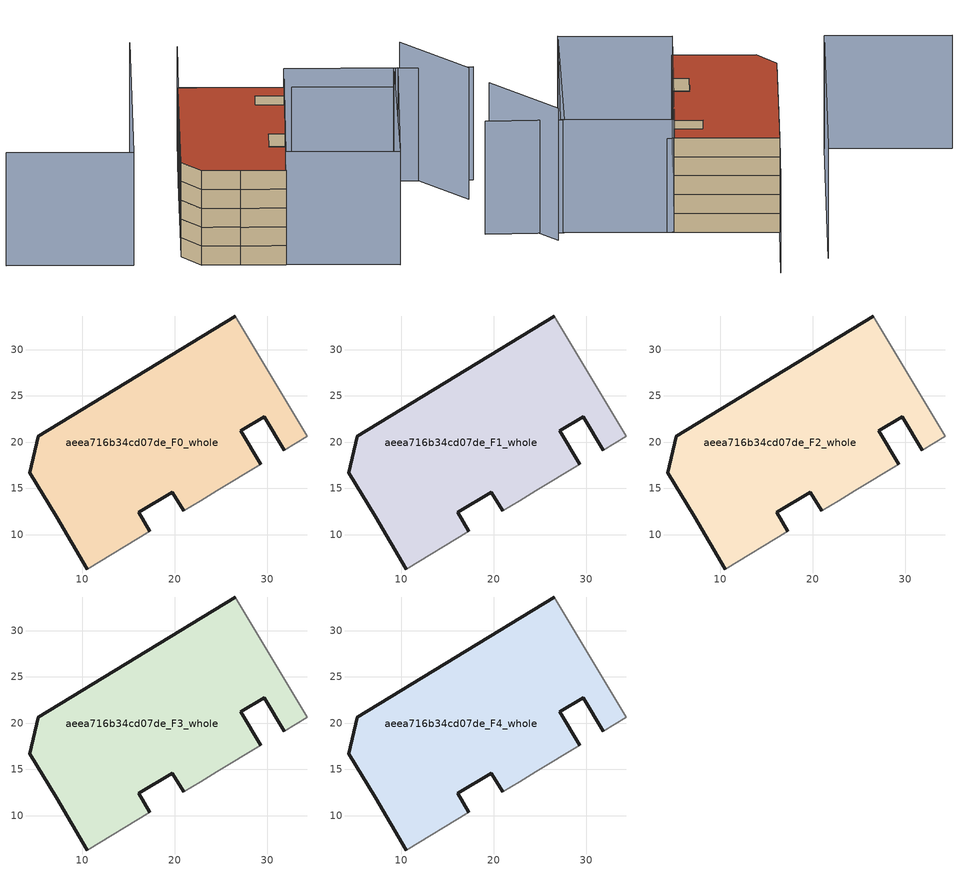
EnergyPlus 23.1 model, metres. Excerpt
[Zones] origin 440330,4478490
aeea716b34cd07de_F0_whole
 floor ground (EU_floor_Construction): 26.55,33.63 34.35,20.65 31.82,19.13 29.66,22.75 27.13,21.24 29.32,17.62 24.58,14.76 22.8,13.68 20.97,12.57 19.75,14.61 16.11,12.41 17.34,10.39 10.59,6.3 7.2,11.97 4.33,16.7 5.25,20.61 z0
 wall outside (EU_wall_Construction): 17.34,10.39 16.11,12.41 19.75,14.61 20.97,12.57 / 29.32,17.62 27.13,21.24 29.66,22.75 31.82,19.13 / 26.55,33.63 5.25,20.61 4.33,16.7 7.2,11.97 10.59,6.3 z0:3
 wall adiabatic (EU_wall_Construction): 10.59,6.3 17.34,10.39 / 20.97,12.57 22.8,13.68 24.58,14.76 29.32,17.62 / 31.82,19.13 34.35,20.65 26.55,33.63 z0:3
aeea716b34cd07de_F1_whole
 floor to aeea716b34cd07de_F0_whole (EU_floor_Construction): 26.55,33.63 34.35,20.65 31.82,19.13 29.66,22.75 27.13,21.24 29.32,17.62 24.58,14.76 22.8,13.68 20.97,12.57 19.75,14.61 16.11,12.41 17.34,10.39 10.59,6.3 7.2,11.97 4.33,16.7 5.25,20.61 z3
 wall outside (EU_wall_Construction): 17.34,10.39 16.11,12.41 19.75,14.61 20.97,12.57 / 29.32,17.62 27.13,21.24 29.66,22.75 31.82,19.13 / 26.55,33.63 5.25,20.61 4.33,16.7 7.2,11.97 10.59,6.3 z3:6
 wall adiabatic (EU_wall_Construction): 10.59,6.3 17.34,10.39 / 20.97,12.57 22.8,13.68 24.58,14.76 29.32,17.62 / 31.82,19.13 34.35,20.65 26.55,33.63 z3:6
aeea716b34cd07de_F2_whole
 floor to aeea716b34cd07de_F1_whole (EU_floor_Construction): 26.55,33.63 34.35,20.65 31.82,19.13 29.66,22.75 27.13,21.24 29.32,17.62 24.58,14.76 22.8,13.68 20.97,12.57 19.75,14.61 16.11,12.41 17.34,10.39 10.59,6.3 7.2,11.97 4.33,16.7 5.25,20.61 z6
 wall outside (EU_wall_Construction): 17.34,10.39 16.11,12.41 19.75,14.61 20.97,12.57 / 29.32,17.62 27.13,21.24 29.66,22.75 31.82,19.13 / 26.55,33.63 5.25,20.61 4.33,16.7 7.2,11.97 10.59,6.3 z6:9
 wall adiabatic (EU_wall_Construction): 10.59,6.3 17.34,10.39 / 20.97,12.57 22.8,13.68 24.58,14.76 29.32,17.62 / 31.82,19.13 34.35,20.65 26.55,33.63 z6:9
aeea716b34cd07de_F3_whole
 floor to aeea716b34cd07de_F2_whole (EU_floor_Construction): 26.55,33.63 34.35,20.65 31.82,19.13 29.66,22.75 27.13,21.24 29.32,17.62 24.58,14.76 22.8,13.68 20.97,12.57 19.75,14.61 16.11,12.41 17.34,10.39 10.59,6.3 7.2,11.97 4.33,16.7 5.25,20.61 z9
 wall outside (EU_wall_Construction): 17.34,10.39 16.11,12.41 19.75,14.61 20.97,12.57 / 29.32,17.62 27.13,21.24 29.66,22.75 31.82,19.13 / 26.55,33.63 5.25,20.61 4.33,16.7 7.2,11.97 10.59,6.3 z9:12
 wall adiabatic (EU_wall_Construction): 10.59,6.3 17.34,10.39 / 20.97,12.57 22.8,13.68 24.58,14.76 29.32,17.62 / 31.82,19.13 34.35,20.65 26.55,33.63 z9:12
aeea716b34cd07de_F4_whole
 floor to aeea716b34cd07de_F3_whole (EU_floor_Construction): 26.55,33.63 34.35,20.65 31.82,19.13 29.66,22.75 27.13,21.24 29.32,17.62 24.58,14.76 22.8,13.68 20.97,12.57 19.75,14.61 16.11,12.41 17.34,10.39 10.59,6.3 7.2,11.97 4.33,16.7 5.25,20.61 z12
 wall outside (EU_wall_Construction): 17.34,10.39 16.11,12.41 19.75,14.61 20.97,12.57 / 29.32,17.62 27.13,21.24 29.66,22.75 31.82,19.13 / 26.55,33.63 5.25,20.61 4.33,16.7 7.2,11.97 10.59,6.3 z12:15
 wall adiabatic (EU_wall_Construction): 10.59,6.3 17.34,10.39 / 20.97,12.57 22.8,13.68 24.58,14.76 29.32,17.62 / 31.82,19.13 34.35,20.65 26.55,33.63 z12:15
 roof outside (EU_roof_Construction): 29.32,17.62 27.13,21.24 29.66,22.75 31.82,19.13 34.35,20.65 26.55,33.63 5.25,20.61 4.33,16.7 7.2,11.97 10.59,6.3 17.34,10.39 16.11,12.41 19.75,14.61 20.97,12.57 22.8,13.68 24.58,14.76 z15
shading: 42.69,-5.33 45,7.59 z0:21; 18.84,-7.88 42.51,7.13 / 42.51,7.13 48.62,-2.52 / 30.62,44.1 -0.6,25.07 / -0.6,25.07 -10.18,40.78 / 10.57,6.31 34.35,20.66 / 34.35,20.66 42.84,6.59 / 42.84,6.59 19.06,-7.76 / 19.06,-7.76 10.57,6.31 z0:18; 42.52,7.11 26.53,33.62 / 26.53,33.62 38.27,40.7 z0:15
[Building]
EU S2 Campaign: North Axis=0; Terrain=City; Solar Distribution=FullExterior
[Site:Location]
Madrid: Latitude=40.5; Longitude=-3.5; Time Zone=1; Elevation=609
[SizingPeriod:WeatherFileDays]
AnnualSizingPeriod: Begin Month=1; Begin Day of Month=1; End Month=12; End Day of Month=31; Day of Week for Start Day=Monday; Use Weather File Daylight Saving Period=No; Use Weather File Rain and Snow Indicators=No
[MATERIAL]
EU_InternalMass_Material: Roughness=MediumRough; Thickness=0.1; Conductivity=1; Density=1800; Specific Heat=900; Thermal Absorptance=0.9; Solar Absorptance=0.7; Visible Absorptance=0.7
[MATERIAL:NOMASS] Roughness=MediumRough; Thermal Absorptance=0.9; Solar Absorptance=0.7; Visible Absorptance=0.7
Name | Thermal Resistance
EU_wall_NoMass | 0.419739
EU_roof_NoMass | 0.352165
EU_floor_NoMass | 0.608284
[CONSTRUCTION]
EU_wall_Construction: EU_wall_NoMass
EU_roof_Construction: EU_roof_NoMass
EU_floor_Construction: EU_floor_NoMass
EU_InternalMass_Construction: EU_InternalMass_Material
[ZONE] Type=1; Multiplier=1; Ceiling Height=autocalculate; Floor Area=autocalculate; Part of Total Floor Area=Yes
Name | Volume
aeea716b34cd07de_F0_whole | 1174.95
aeea716b34cd07de_F1_whole; aeea716b34cd07de_F2_whole; aeea716b34cd07de_F3_whole; aeea716b34cd07de_F4_whole | 1174.96
[INTERNALMASS] Construction=EU_InternalMass_Construction; Surface Area=376.775
Name | Zone or ZoneList
aeea716b34cd07de_F0_whole_EU_InternalMass | aeea716b34cd07de_F0_whole
aeea716b34cd07de_F1_whole_EU_InternalMass | aeea716b34cd07de_F1_whole
aeea716b34cd07de_F2_whole_EU_InternalMass | aeea716b34cd07de_F2_whole
aeea716b34cd07de_F3_whole_EU_InternalMass | aeea716b34cd07de_F3_whole
aeea716b34cd07de_F4_whole_EU_InternalMass | aeea716b34cd07de_F4_whole
[OTHEREQUIPMENT] Fuel Type=Electricity; Design Level Calculation Method=Watts/Area; Power per Zone Floor Area=1; Fraction Latent=0; Fraction Radiant=0; Fraction Lost=0; Carbon Dioxide Generation Rate=0; EndUse Subcategory=EU_Step8_InternalGains
Name | Zone or ZoneList or Space or SpaceList | Schedule
EU_Step8_InternalGain_aeea716b34cd07de_F0_whole_f000 | aeea716b34cd07de_F0_whole | EU_Step8_GainSchedule_aeea716b34cd07de_F0_whole_f000
EU_Step8_InternalGain_aeea716b34cd07de_F1_whole_f000 | aeea716b34cd07de_F1_whole | EU_Step8_GainSchedule_aeea716b34cd07de_F1_whole_f000
EU_Step8_InternalGain_aeea716b34cd07de_F2_whole_f000 | aeea716b34cd07de_F2_whole | EU_Step8_GainSchedule_aeea716b34cd07de_F2_whole_f000
EU_Step8_InternalGain_aeea716b34cd07de_F3_whole_f000 | aeea716b34cd07de_F3_whole | EU_Step8_GainSchedule_aeea716b34cd07de_F3_whole_f000
EU_Step8_InternalGain_aeea716b34cd07de_F4_whole_f000 | aeea716b34cd07de_F4_whole | EU_Step8_GainSchedule_aeea716b34cd07de_F4_whole_f000
[ZONEVENTILATION:DESIGNFLOWRATE] Schedule=EU_AlwaysOn; Design Flow Rate Calculation Method=AirChanges/Hour; Air Changes per Hour=0.703302; Ventilation Type=Natural; Fan Pressure Rise=0; Fan Total Efficiency=1; Constant Term Coefficient=1; Temperature Term Coefficient=0; Velocity Term Coefficient=0; Velocity Squared Term Coefficient=0; Minimum Indoor Temperature=-100; Maximum Indoor Temperature=100; Delta Temperature=-100; Minimum Outdoor Temperature=-100; Maximum Outdoor Temperature=100; Maximum Wind Speed=40
Name | Zone or ZoneList or Space or SpaceList
EU_ConstantAir_aeea716b34cd07de_F0_whole | aeea716b34cd07de_F0_whole
EU_ConstantAir_aeea716b34cd07de_F1_whole | aeea716b34cd07de_F1_whole
EU_ConstantAir_aeea716b34cd07de_F2_whole | aeea716b34cd07de_F2_whole
EU_ConstantAir_aeea716b34cd07de_F3_whole | aeea716b34cd07de_F3_whole
EU_ConstantAir_aeea716b34cd07de_F4_whole | aeea716b34cd07de_F4_whole
[HVACTEMPLATE:THERMOSTAT] Constant Heating Setpoint=20; Constant Cooling Setpoint=50
EU_HeatOnly_aeea716b34cd07de_F0_whole; EU_HeatOnly_aeea716b34cd07de_F1_whole; EU_HeatOnly_aeea716b34cd07de_F2_whole; EU_HeatOnly_aeea716b34cd07de_F3_whole; EU_HeatOnly_aeea716b34cd07de_F4_whole
[HVACTEMPLATE:ZONE:IDEALLOADSAIRSYSTEM] System Availability Schedule=EU_AlwaysOn; Maximum Heating Supply Air Temperature=50; Minimum Cooling Supply Air Temperature=13; Maximum Heating Supply Air Humidity Ratio=0.0156; Minimum Cooling Supply Air Humidity Ratio=0.0077; Heating Limit=NoLimit; Cooling Limit=NoLimit; Heating Availability Schedule=EU_AlwaysOn; Cooling Availability Schedule=EU_CoolingOff; Dehumidification Control Type=ConstantSensibleHeatRatio; Cooling Sensible Heat Ratio=0.7; Dehumidification Setpoint=60; Humidification Control Type=None; Humidification Setpoint=30; Outdoor Air Method=None; Outdoor Air Flow Rate per Person=0.00944; Outdoor Air Flow Rate per Zone Floor Area=0; Outdoor Air Flow Rate per Zone=0; Demand Controlled Ventilation Type=None; Outdoor Air Economizer Type=NoEconomizer; Heat Recovery Type=None; Sensible Heat Recovery Effectiveness=0.7; Latent Heat Recovery Effectiveness=0.65
Name | Template Thermostat
aeea716b34cd07de_F0_whole | EU_HeatOnly_aeea716b34cd07de_F0_whole
aeea716b34cd07de_F1_whole | EU_HeatOnly_aeea716b34cd07de_F1_whole
aeea716b34cd07de_F2_whole | EU_HeatOnly_aeea716b34cd07de_F2_whole
aeea716b34cd07de_F3_whole | EU_HeatOnly_aeea716b34cd07de_F3_whole
aeea716b34cd07de_F4_whole | EU_HeatOnly_aeea716b34cd07de_F4_whole
[SIZING:ZONE] Zone Cooling Design Supply Air Temperature Input Method=SupplyAirTemperature; Zone Cooling Design Supply Air Temperature=13; Zone Heating Design Supply Air Temperature Input Method=SupplyAirTemperature; Zone Heating Design Supply Air Temperature=50; Zone Cooling Design Supply Air Humidity Ratio=0.008; Zone Heating Design Supply Air Humidity Ratio=0.008; Cooling Design Air Flow Method=DesignDay; Cooling Design Air Flow Rate=0; Cooling Minimum Air Flow per Zone Floor Area=0.000762; Cooling Minimum Air Flow=0; Cooling Minimum Air Flow Fraction=0.2; Heating Design Air Flow Method=DesignDay; Heating Design Air Flow Rate=0; Heating Maximum Air Flow per Zone Floor Area=0.002032; Heating Maximum Air Flow=0.141576; Heating Maximum Air Flow Fraction=0.3; Account for Dedicated Outdoor Air System=No; Dedicated Outdoor Air System Control Strategy=NeutralSupplyAir; Dedicated Outdoor Air Low Setpoint Temperature for Design=autosize; Dedicated Outdoor Air High Setpoint Temperature for Design=autosize; Zone Load Sizing Method=Sensible Load Only No Latent Load; Zone Latent Cooling Design Supply Air Humidity Ratio Input Method=HumidityRatioDifference; Zone Cooling Design Supply Air Humidity Ratio Difference=0.005; Zone Latent Heating Design Supply Air Humidity Ratio Input Method=HumidityRatioDifference; Zone Humidification Design Supply Air Humidity Ratio Difference=0.005
aeea716b34cd07de_F0_whole; aeea716b34cd07de_F1_whole; aeea716b34cd07de_F2_whole; aeea716b34cd07de_F3_whole; aeea716b34cd07de_F4_whole
[SCHEDULE:CONSTANT]
Name | Hourly Value
EU_AlwaysOn | 1
EU_CoolingOff | 0
[SCHEDULE:FILE] Column Number=1; Rows to Skip at Top=0; Number of Hours of Data=8760; Column Separator=Comma; Interpolate to Timestep=No; Minutes per Item=60; Adjust Schedule for Daylight Savings=Yes
Name | File
EU_Step8_GainSchedule_aeea716b34cd07de_F0_whole_f000 | ../../schedules/aeea716b34cd07de/aeea716b34cd07de_F0_whole_f000_gain.csv
EU_Step8_GainSchedule_aeea716b34cd07de_F1_whole_f000 | ../../schedules/aeea716b34cd07de/aeea716b34cd07de_F1_whole_f000_gain.csv
EU_Step8_GainSchedule_aeea716b34cd07de_F2_whole_f000 | ../../schedules/aeea716b34cd07de/aeea716b34cd07de_F2_whole_f000_gain.csv
EU_Step8_GainSchedule_aeea716b34cd07de_F3_whole_f000 | ../../schedules/aeea716b34cd07de/aeea716b34cd07de_F3_whole_f000_gain.csv
EU_Step8_GainSchedule_aeea716b34cd07de_F4_whole_f000 | ../../schedules/aeea716b34cd07de/aeea716b34cd07de_F4_whole_f000_gain.csv
